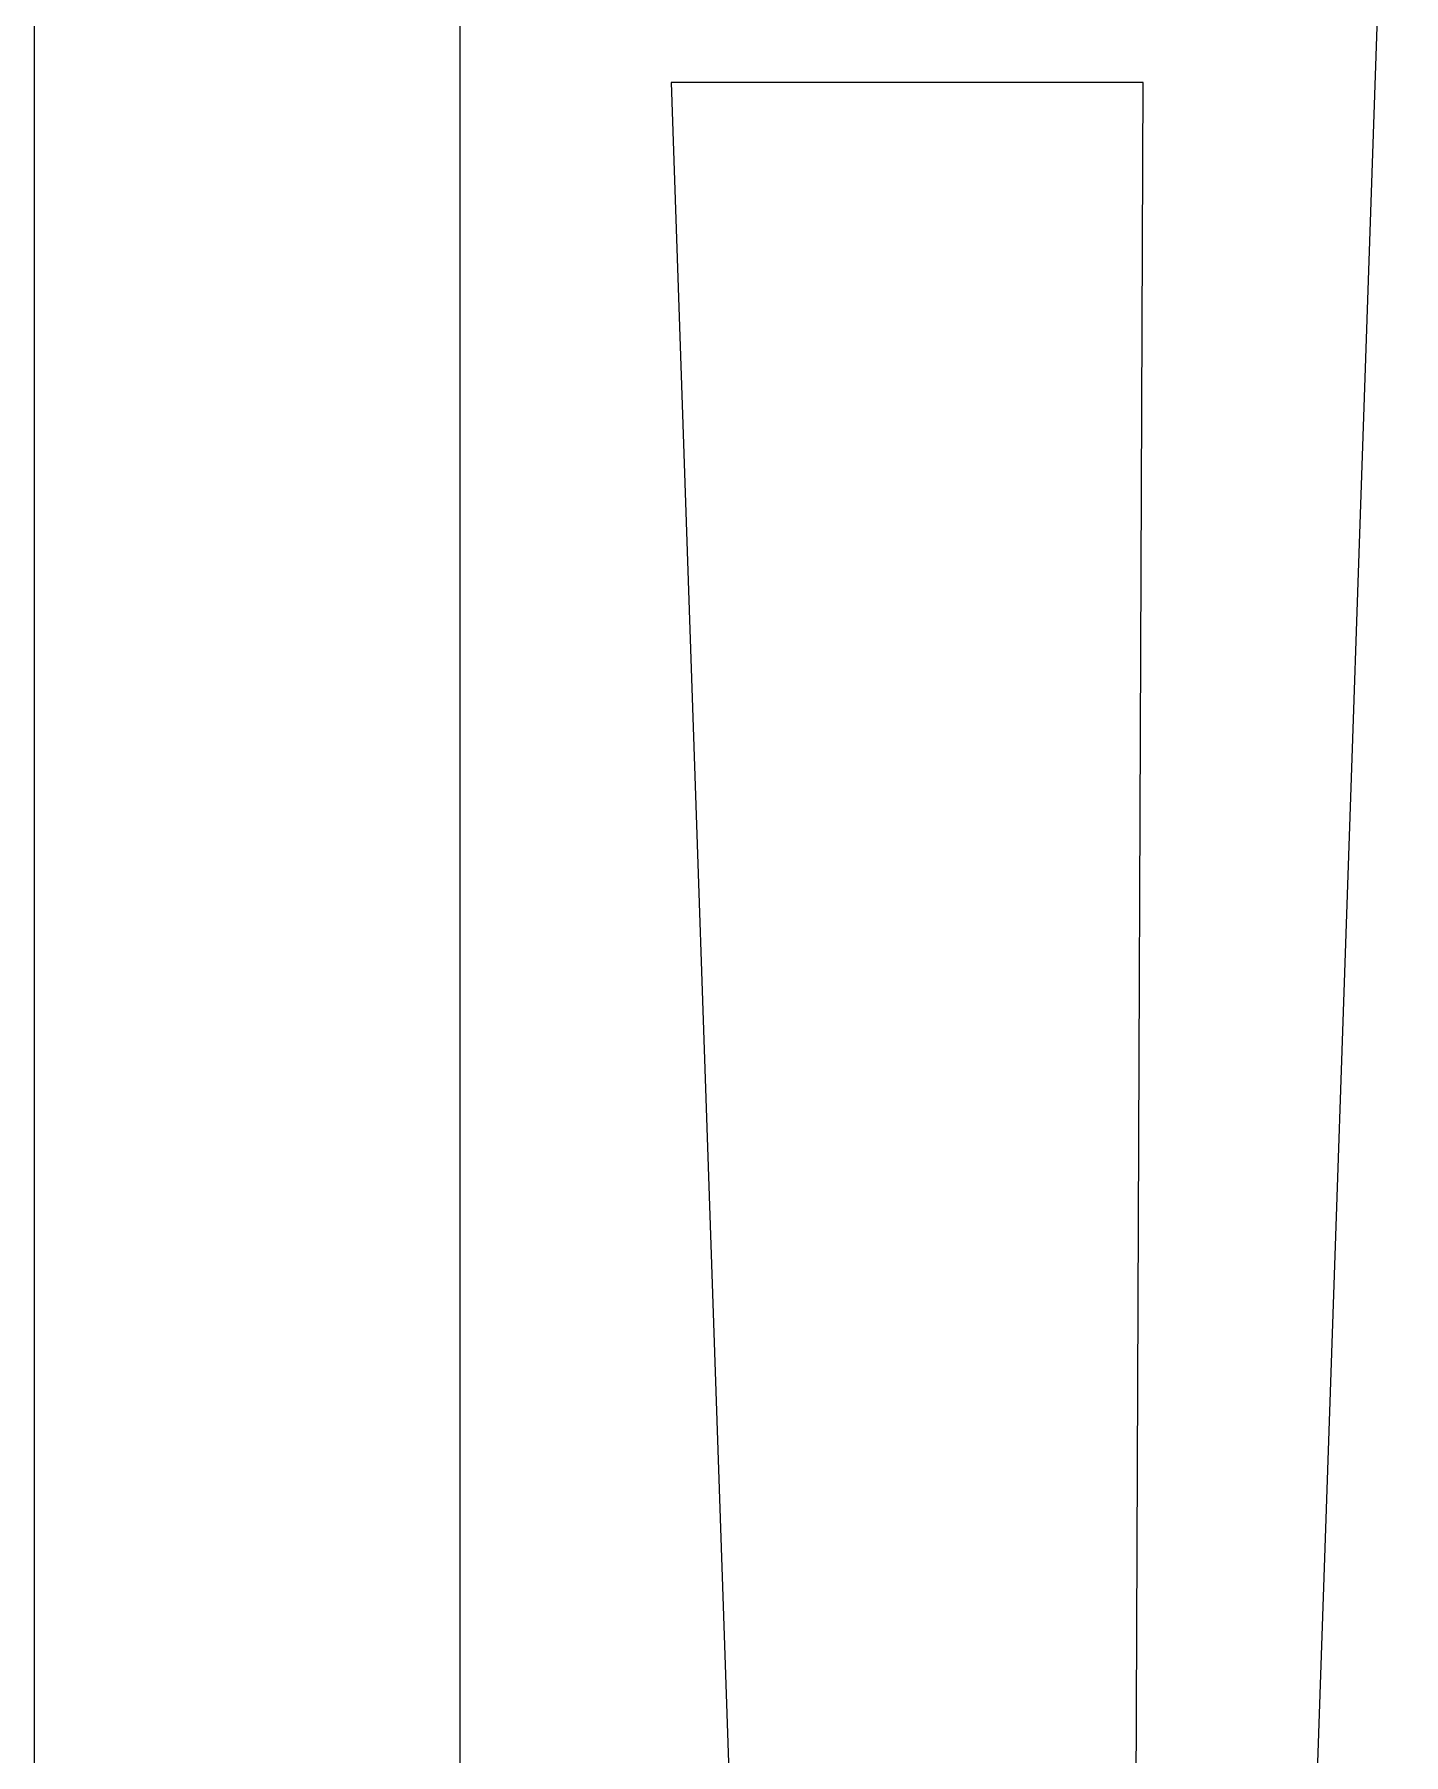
# Model space of a CAD drawing. Header units: millimetres. Extents: x -1000 to 1437, y -200 to 1019.
# Drawn here: x -349.6 to -30.5, y 200.8 to 601.5 of the extents above; entities that cross this region are included whole.
import ezdxf

# ---------------------------------------------------------------- set-up
doc = ezdxf.new("R2010")
doc.units = ezdxf.units.MM
doc.layers.get('0').update_dxf_attribs({"linetype": 'CONTINUOUS', "lineweight": 5, "true_color": 0xffffff})

# ---------------------------------------------------------------- blocks, each defined once
blk = doc.blocks.new('CUT002_CS')
at = {"color": 0}
for p, q in [((732.5, 537.5), (732.5, -537.5)), ((633.397248, -455.4), (633.397248, 475))]:
    blk.add_line(p, q, dxfattribs=at)
blk = doc.blocks.new('PAD004_CS')
at = {"color": 0}
for p, q in [((0, 200), (-732.5, 175)), ((0, 90), (0, 200)), ((-540.25, 92.21), (0, 90)), ((-732.5, -175), (0, -200))]:
    blk.add_line(p, q, dxfattribs=at)
blk = doc.blocks.new('block 1')
at = {"color": 0}
for p, rotation in [((72.84, -268.17), 270), ((-72.84, 268.17), 90)]:
    blk.add_blockref('PAD004_CS', p, dxfattribs=dict(at, rotation=rotation))

msp = doc.modelspace()

# ---------------------------------------------------------------- block references
at = {"color": 0}
msp.add_blockref('CUT002_CS', (-982.95, 400), dxfattribs=at)
msp.add_blockref('block 1', (71.64, 322.16))

doc.saveas('drawing.dxf')
